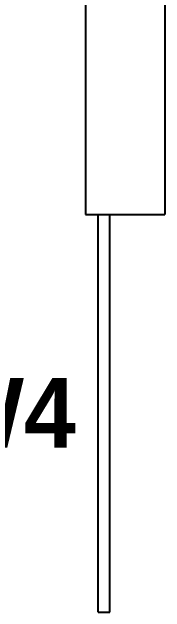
# Model space of a CAD drawing. Header units: inches. Extents: x 478327 to 492265, y -26791 to -22136.
# Drawn here: x 482419.6 to 482436.9, y -24074.8 to -24006.8 of the extents above; entities that cross this region are included whole.
import ezdxf

# ---------------------------------------------------------------- set-up
doc = ezdxf.new("R2010")
doc.units = ezdxf.units.IN
doc.header["$MEASUREMENT"] = 0
doc.layers.add('GLAZING', color=4, linetype='Continuous')
doc.layers.add('I-WALL-IN', color=3, linetype='Continuous')
doc.layers.add('I-ANNO-TEXT', color=7, linetype='Continuous', lineweight=18)
doc.styles.add('MICRO', font='')
doc.styles.get('MICRO').set_extended_font_data('MicrogrammaSSi', bold=True)

msp = doc.modelspace()

# ---------------------------------------------------------------- linework, layer by layer
at = {"layer": 'GLAZING', "elevation": 56.497}
for points in [[(482429.357, -24074.759), (482429.357, -24029.759)], [(482430.707, -24074.759), (482430.707, -24029.759)], [(482429.357, -24074.759), (482430.707, -24074.759)]]:
    msp.add_lwpolyline(points, dxfattribs=at)
at = {"layer": 'I-WALL-IN'}
for p, q in [((482427.926, -23911.202, 6.93), (482427.926, -24029.759, 6.93)), ((482436.926, -23920.202, 6.93), (482436.926, -24029.759, 6.93)), ((482432.426, -24029.759, 56.497), (482436.926, -24029.759, 6.93))]:
    msp.add_line(p, q, dxfattribs=at)
at = {"layer": 'I-WALL-IN', "elevation": 56.497}
msp.add_lwpolyline([(482427.926, -24029.759), (482432.426, -24029.759)], dxfattribs=at)

# ---------------------------------------------------------------- texts
at = {"layer": 'I-ANNO-TEXT', "insert": (482411.035, -24048.267, 6.93), "char_height": 7.875, "attachment_point": 1, "style": 'MICRO'}
msp.add_mtext_dynamic_manual_height_columns('{\\fBahnschrift Light|b1|i0|c0|p34;W4}', width=7.40993, gutter_width=1.5, heights=[0], dxfattribs=at)

doc.saveas('drawing.dxf')
